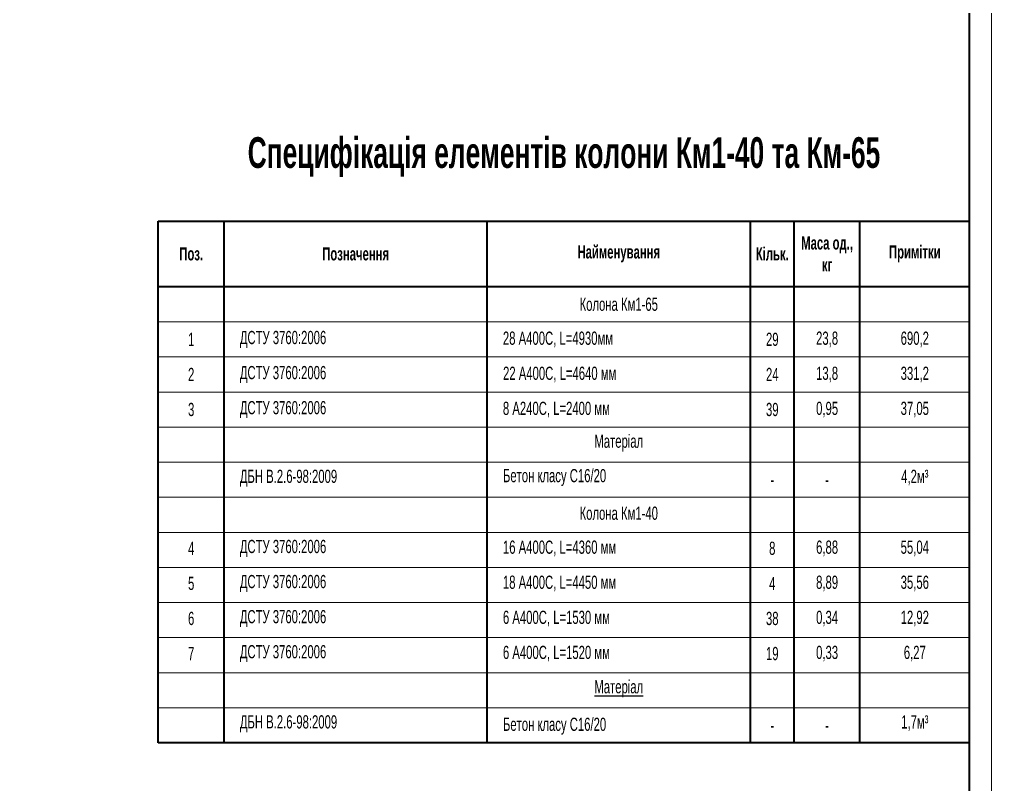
# Model space of a CAD drawing. Extents: x -483223 to 550073, y -164053 to -64662.
# Drawn here: x -241837 to -219671, y -107954 to -90505 of the extents above; entities that cross this region are included whole.
import ezdxf

# ---------------------------------------------------------------- set-up
doc = ezdxf.new("R2010")
doc.units = 0
doc.header["$MEASUREMENT"] = 0
doc.layers.add('ОСН. ТОНКА', color=250, linetype='CONTINUOUS', lineweight=15)
doc.layers.add('РАМКА', color=250, linetype='CONTINUOUS', lineweight=40)
doc.layers.add('ТЕКСТ', color=252, linetype='CONTINUOUS')
doc.styles.add('РОЗМІР', font='ARIALN.TTF', dxfattribs={"width": 0.75})

msp = doc.modelspace()

# ---------------------------------------------------------------- linework, layer by layer
at = {"layer": 'ОСН. ТОНКА', "color": 7}
for p, q in [((-220171.4455, -97402.1386), (-238671.4455, -97402.1386)), ((-220171.4455, -98202.1386), (-238671.4455, -98202.1386)), ((-220171.4455, -99002.1386), (-238671.4455, -99002.1386)), ((-220171.4455, -99802.1386), (-238671.4455, -99802.1386)), ((-220171.4455, -100602.1386), (-238671.4455, -100602.1386)), ((-220171.4455, -101402.1386), (-238671.4455, -101402.1386)), ((-220171.4455, -102202.1386), (-238671.4455, -102202.1386)), ((-220171.4455, -103002.1386), (-238671.4455, -103002.1386)), ((-220171.4455, -103802.1386), (-238671.4455, -103802.1386)), ((-220171.4455, -104602.1386), (-238671.4455, -104602.1386)), ((-220171.4455, -105402.1386), (-238671.4455, -105402.1386)), ((-220171.4455, -106202.1386), (-238671.4455, -106202.1386)), ((-220171.4455, -107002.1386), (-238671.4455, -107002.1386))]:
    msp.add_line(p, q, dxfattribs=at)
at = {"layer": 'ОСН. ТОНКА', "color": 7, "ltscale": 40}
msp.add_lwpolyline([(-303771.4455, -73022.1397), (-303771.4455, -132422.1397), (-219671.4455, -132422.1397), (-219671.4455, -73022.1397), (-303771.4455, -73022.1397)], dxfattribs=at)
at = {"layer": 'РАМКА', "color": 7}
for p, q in [((-238671.4455, -95102.1386), (-220171.4455, -95102.1386)), ((-238671.4455, -107002.1386), (-238671.4455, -95102.1386)), ((-237171.4455, -107002.1386), (-237171.4455, -95102.1386)), ((-231171.4455, -107002.1386), (-231171.4455, -95102.1386)), ((-225171.4455, -107002.1386), (-225171.4455, -95102.1386)), ((-224171.4455, -107002.1386), (-224171.4455, -95102.1386)), ((-222671.4455, -107002.1386), (-222671.4455, -95102.1386)), ((-220171.4455, -96602.1386), (-238671.4455, -96602.1386)), ((-220171.4455, -107002.1386), (-238671.4455, -107002.1386))]:
    msp.add_line(p, q, dxfattribs=at)
at = {"layer": 'РАМКА', "color": 7, "ltscale": 40}
msp.add_lwpolyline([(-220171.4455, -131922.1397), (-220171.4455, -131922.1397), (-220171.4455, -73522.1397), (-301771.4455, -73522.1397), (-301771.4455, -131922.1397), (-220171.4455, -131922.1397)], dxfattribs=at)

# ---------------------------------------------------------------- texts
at = {"layer": 'ТЕКСТ', "color": 7, "ltscale": 30, "style": 'РОЗМІР'}
for s, insert, char_height, width, attachment_point in [('{\\fArial Narrow|b1|i0|c204|p34;Специфікація елементів колони Км1-40 та Км-65}', (-229421.4455, -94102.1386), 700, 22648.048324, 8), ('{\\fArial Narrow|b1|i0|c204|p34;Маса од.,\\Pкг}', (-223421.4455, -95852.1386), 300, 1500, 5), ('{\\fArial Narrow|b1|i0|c204|p34;Поз.}', (-237921.4455, -95852.1386), 300, 1500, 5), ('{\\fArial Narrow|b1|i0|c204|p34;Позначення}', (-234171.4455, -95852.1386), 300, 6000, 5), ('{\\fArial Narrow|b1|i0|c204|p34;Найменування}', (-228171.4455, -95852.1386), 300, 6000, 5), ('{\\fArial Narrow|b1|i0|c204|p34;Кільк.}', (-224671.4455, -95852.1386), 300, 1000, 5), ('{\\fArial Narrow|b1|i0|c204|p34;Примітки}', (-221421.4455, -95852.1386), 300, 2500, 5), ('Колона Км1-65', (-228171.4455, -97002.1386), 300, 6000, 5), ('1', (-237921.4455, -97802.1386), 300, 1500, 5), ('     ДСТУ 3760:2006', (-237171.4455, -97802.1386), 300, 6000, 4), ('     28 А400С, L=4930мм', (-231171.4455, -97802.1386), 300, 6000, 4), ('29', (-224671.4455, -97802.1386), 300, 1000, 5), ('23,8', (-223421.4455, -97802.1386), 300, 1500, 5), ('690,2', (-221421.4455, -97802.1386), 300, 2500, 5), ('     ДСТУ 3760:2006', (-237171.4455, -98602.1386), 300, 6000, 4), ('2', (-237921.4455, -98602.1386), 300, 1500, 5), ('    22 А400С, L=4640 мм', (-231096.8525, -98602.1386), 300, 6000, 4), ('24', (-224671.4455, -98602.1386), 300, 1000, 5), ('13,8', (-223421.4455, -98602.1386), 300, 1500, 5), ('331,2', (-221421.4455, -98602.1386), 300, 2500, 5), ('3', (-237921.4455, -99402.1386), 300, 1500, 5), ('     ДСТУ 3760:2006', (-237171.4455, -99402.1386), 300, 6000, 4), ('     8 А240С, L=2400 мм', (-231171.4455, -99402.1386), 300, 6000, 4), ('39', (-224671.4455, -99402.1386), 300, 1000, 5), ('0,95', (-223421.4455, -99402.1386), 300, 1500, 5), ('37,05', (-221421.4455, -99402.1386), 300, 2500, 5), ('Матеріал', (-228171.4455, -100167.7934), 300, 6000, 5), ('     ДБН В.2.6-98:2009', (-237171.4455, -100967.7934), 300, 6000, 4), ('     Бетон класу С16/20', (-231171.4455, -100953.4581), 300, 6000, 4), ('4,2м³', (-221421.4455, -100953.4581), 300, 2500, 5), ('-', (-224671.4455, -101002.1386), 300, 1000, 5), ('-', (-223421.4455, -101002.1386), 300, 1500, 5), ('Колона Км1-40', (-228171.4455, -101767.7934), 300, 6000, 5), ('     ДСТУ 3760:2006', (-237171.4455, -102567.7934), 300, 6000, 4), ('     16 А400С, L=4360 мм', (-231171.4455, -102567.7934), 300, 6000, 4), ('6,88', (-223421.4455, -102567.7934), 300, 1500, 5), ('55,04', (-221421.4455, -102567.7934), 300, 2500, 5), ('4', (-237921.4455, -102567.7934), 300, 1500, 5), ('8', (-224671.4455, -102567.7934), 300, 1000, 5), ('5', (-237921.4455, -103367.7934), 300, 1500, 5), ('     ДСТУ 3760:2006', (-237171.4455, -103367.7934), 300, 6000, 4), ('     18 А400С, L=4450 мм', (-231171.4455, -103367.7934), 300, 6000, 4), ('4', (-224671.4455, -103367.7934), 300, 1000, 5), ('8,89', (-223421.4455, -103367.7934), 300, 1500, 5), ('35,56', (-221421.4455, -103367.7934), 300, 2500, 5), ('6', (-237921.4455, -104167.7934), 300, 1500, 5), ('     ДСТУ 3760:2006', (-237171.4455, -104167.7934), 300, 6000, 4), ('     6 А400С, L=1530 мм', (-231171.4455, -104167.7934), 300, 6000, 4), ('38', (-224671.4455, -104167.7934), 300, 1000, 5), ('0,34', (-223421.4455, -104167.7934), 300, 1500, 5), ('12,92', (-221421.4455, -104167.7934), 300, 2500, 5), ('7', (-237921.4455, -104967.7934), 300, 1500, 5), ('     ДСТУ 3760:2006', (-237171.4455, -104967.7934), 300, 6000, 4), ('     6 А400С, L=1520 мм', (-231171.4455, -104967.7934), 300, 6000, 4), ('19', (-224671.4455, -104967.7934), 300, 1000, 5), ('0,33', (-223421.4455, -104967.7934), 300, 1500, 5), ('6,27', (-221421.4455, -104967.7934), 300, 2500, 5), ('{\\LМатеріал}', (-228171.4455, -105767.7934), 300, 6000, 5), ('     ДБН В.2.6-98:2009', (-237171.4455, -106567.7934), 300, 6000, 4), ('1,7м³', (-221421.4455, -106553.4581), 300, 2500, 5), ('     Бетон класу С16/20', (-231171.4455, -106624.3005), 300, 6000, 4), ('-', (-224671.4455, -106602.1386), 300, 1000, 5), ('-', (-223421.4455, -106602.1386), 300, 1500, 5)]:
    msp.add_mtext(s, dxfattribs=dict(at, insert=insert, char_height=char_height, width=width, attachment_point=attachment_point))

doc.saveas('drawing.dxf')
